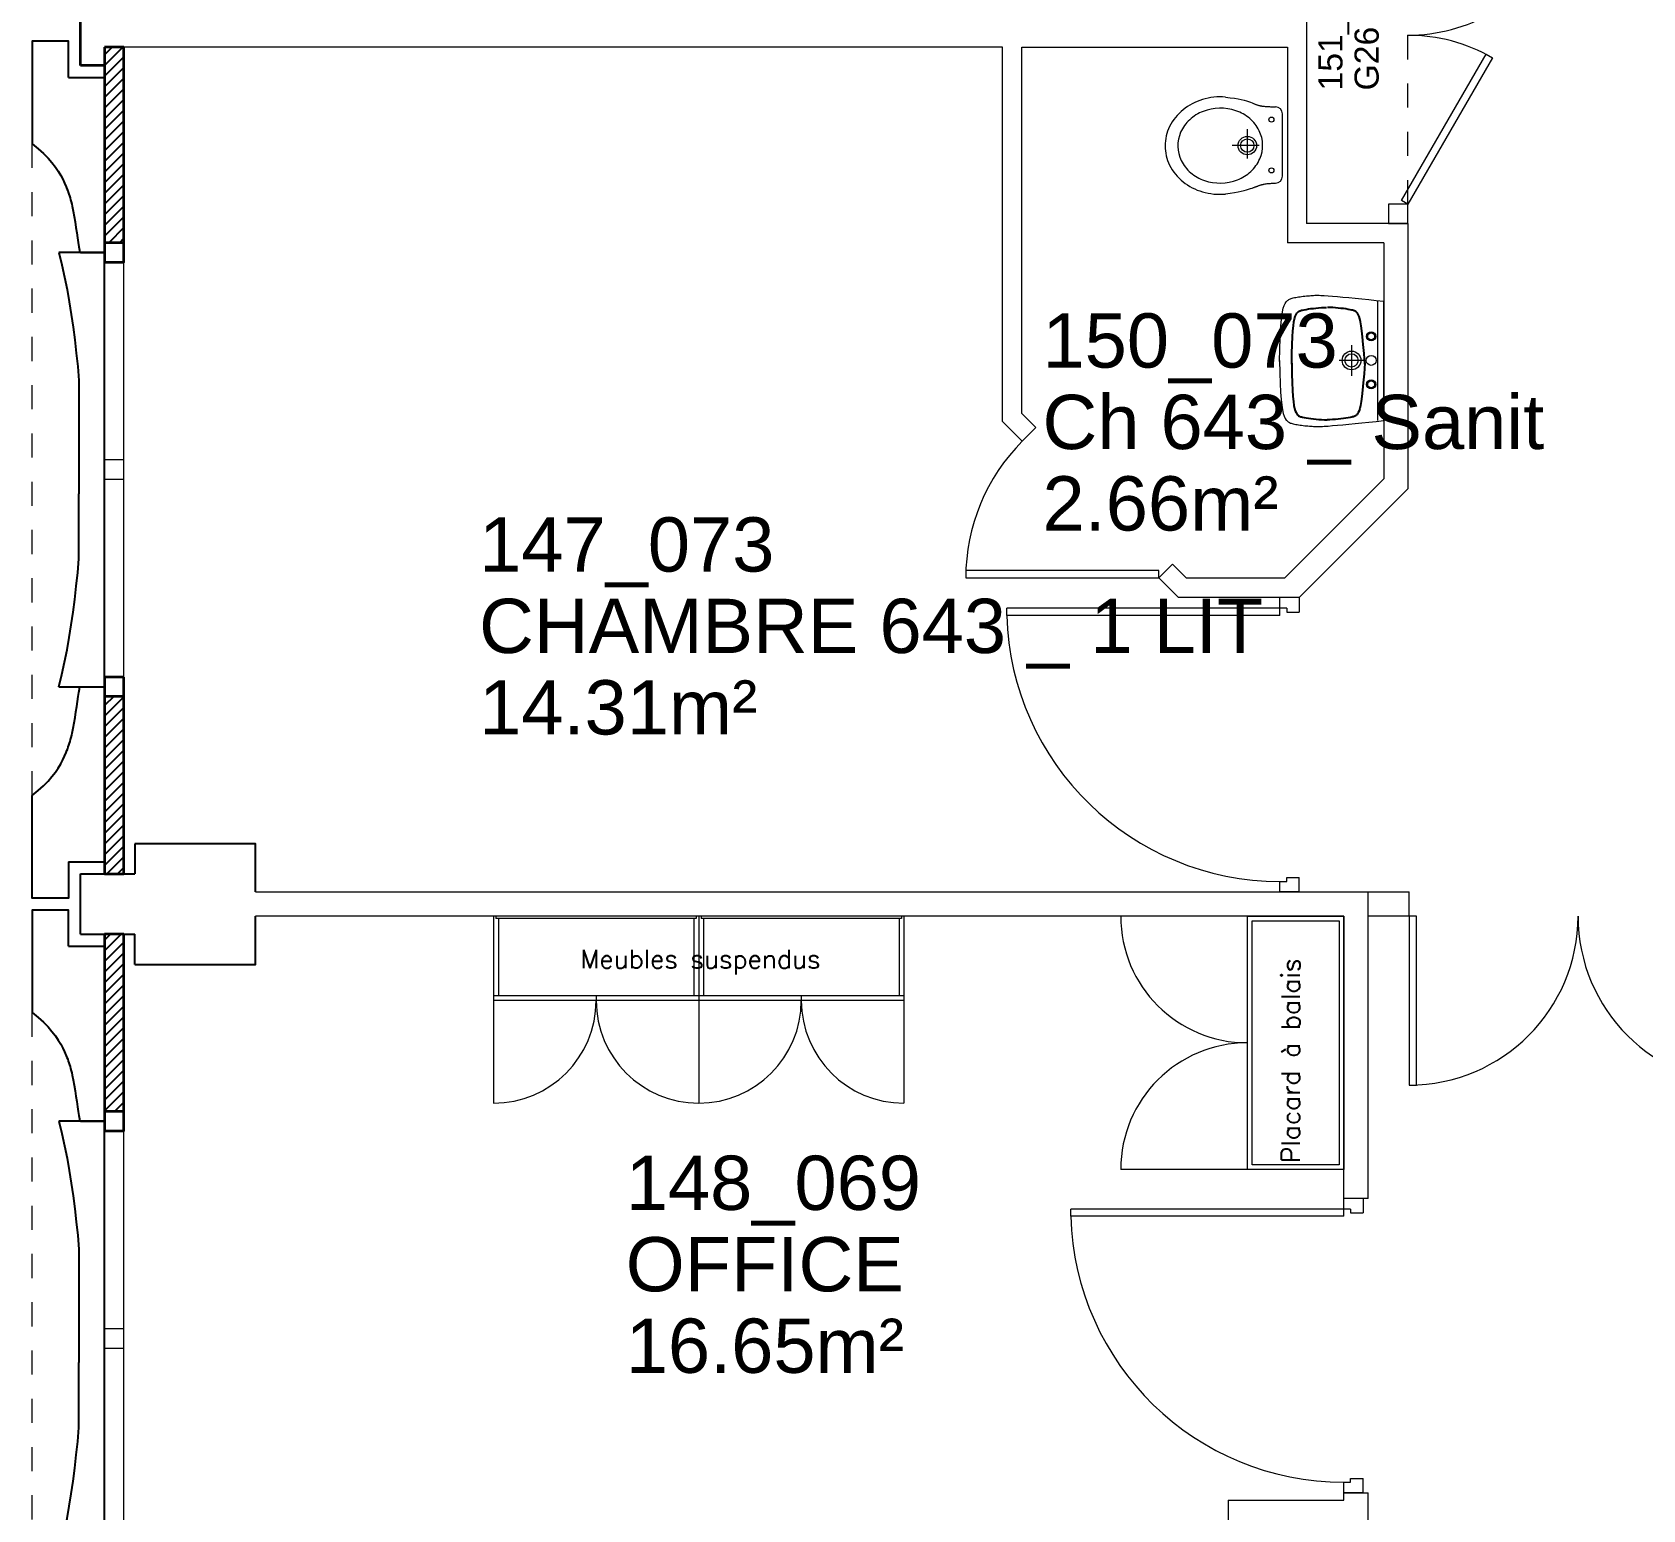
# Model space of a CAD drawing. Header units: metres. Extents: x -8 to 211, y -5 to 116.
# Drawn here: x 145.07 to 151.75, y 68.44 to 74.56 of the extents above; entities that cross this region are included whole.
import ezdxf

# ---------------------------------------------------------------- set-up
doc = ezdxf.new("R2010")
doc.units = ezdxf.units.M
doc.header["$LTSCALE"] = 0.6
doc.header["$MEASUREMENT"] = 0
doc.linetypes.add('CACHÉ', pattern=[0.25, 0.125, -0.125])
doc.linetypes.add('CONTINU', pattern=[0])
doc.layers.get('0').update_dxf_attribs({"linetype": 'CONTINUOUS'})
for name, color, linetype in [('002 poteaux', 7, 'CONTINUOUS'), ('003 murs porteurs', 7, 'CONTINUOUS'), ('004 cloisons', 7, 'CONTINUOUS'), ('004 isolation', 7, 'CONTINUOUS'), ('006 sanitaire', 5, 'CONTINUOUS'), ('007 Fenêtre', 7, 'CONTINUOUS'), ('A_Etiqu_Gaine', 8, 'CONTINUOUS'), ('A_Etiqu_Gaine_ancien', 8, 'CONTINUOUS'), ('A_Etiqu_Gaine_code', 8, 'CONTINUOUS'), ('A_Etiqu_Local', 8, 'CONTINUOUS')]:
    doc.layers.add(name, color=color, linetype=linetype)
for name, color, linetype, lineweight in [('A_CHASS', 4, 'CONTINU', 20), ('A_EQPM', 150, 'CONTINUOUS', 0), ('A_MURS_CLOI', 7, 'CONTINU', 20), ('A_MURS_STRU', 7, 'CONTINU', 35), ('A_PORT', 8, 'CONTINUOUS', 0), ('A_SANI', 5, 'CONTINU', 0)]:
    doc.layers.add(name, color=color, linetype=linetype, lineweight=lineweight)
doc.styles.add('Attribut', font='arial.ttf')
doc.styles.add('ROMANS', font='ROMANS')

# ---------------------------------------------------------------- blocks, each defined once
blk = doc.blocks.new('BROCA4-G110')
at = {"layer": '004 cloisons', "color": 5, "linetype": 'Continuous'}
for p, q in [((0.324992, 26.40037), (0.424998, 26.40037)), ((0.424998, 26.40037), (0.424998, 25.675264)), ((0.274989, 25.675264), (0.424998, 25.675264))]:
    blk.add_line(p, q, dxfattribs=at)
for points in [[(0.124987, 25.950373), (0.149856, 25.970713), (0.171611, 25.990482), (0.190522, 26.009686), (0.206861, 26.02833), (0.220896, 26.046419), (0.232898, 26.063957), (0.243138, 26.080951), (0.251886, 26.097405), (0.259413, 26.113324), (0.265988, 26.128714), (0.265988, 26.128714), (0.269, 26.136223), (0.271856, 26.143669), (0.274569, 26.151119), (0.277154, 26.158641), (0.279624, 26.166304), (0.281993, 26.174174), (0.284276, 26.18232), (0.286486, 26.19081), (0.288636, 26.199711), (0.290742, 26.209091), (0.290742, 26.209091), (0.294852, 26.229358), (0.298812, 26.251147), (0.302599, 26.273793), (0.306188, 26.296632), (0.309554, 26.318998), (0.312673, 26.340226), (0.315519, 26.35965), (0.318069, 26.376607), (0.320298, 26.390429), (0.32218, 26.400454)], [(0.274989, 25.675264), (0.274989, 25.52537), (0.124987, 25.52537), (0.124987, 25.950373)]]:
    blk.add_lwpolyline(points, dxfattribs=at)
blk = doc.blocks.new('BROCA4-G109')
at = {"layer": '004 cloisons'}
blk.add_blockref('BROCA4-G110', (0, 0), dxfattribs=at)
blk = doc.blocks.new('BROCA4-G113')
at = {"layer": '004 cloisons', "color": 5, "linetype": 'Continuous'}
for p, q in [((0.274989, 25.325472), (0.424998, 25.325472)), ((0.424998, 24.600367), (0.424998, 25.325472)), ((0.324992, 24.600367), (0.424998, 24.600367))]:
    blk.add_line(p, q, dxfattribs=at)
for points in [[(0.274989, 25.325472), (0.274989, 25.475367), (0.124987, 25.475367), (0.124987, 25.050364)], [(0.124987, 25.050364), (0.149856, 25.030024), (0.171611, 25.010254), (0.190522, 24.99105), (0.206861, 24.972406), (0.220896, 24.954318), (0.232898, 24.936779), (0.243138, 24.919785), (0.251886, 24.903331), (0.259413, 24.887412), (0.265988, 24.872022), (0.265988, 24.872022), (0.269, 24.864513), (0.271856, 24.857068), (0.274569, 24.849617), (0.277154, 24.842095), (0.279624, 24.834432), (0.281993, 24.826562), (0.284276, 24.818416), (0.286486, 24.809926), (0.288636, 24.801026), (0.290742, 24.791646), (0.290742, 24.791646), (0.294852, 24.771379), (0.298812, 24.749589), (0.302599, 24.726943), (0.306188, 24.704105), (0.309554, 24.681739), (0.312673, 24.660512), (0.315519, 24.641089), (0.318069, 24.624134), (0.320298, 24.610312), (0.32218, 24.60029)]]:
    blk.add_lwpolyline(points, dxfattribs=at)
blk = doc.blocks.new('BROCA4-G112')
at = {"layer": '004 cloisons'}
blk.add_blockref('BROCA4-G113', (0, 0), dxfattribs=at)
blk = doc.blocks.new('BROCA4-G129')
at = {"layer": '004 cloisons', "color": 1, "linetype": 'Continuous'}
for p in [(0.3184, 24.069773), (0.3184, 23.330965)]:
    blk.add_line(p, (0.3184, 23.600367), dxfattribs=at)
blk.add_lwpolyline([(0.234995, 22.800371), (0.247458, 22.851528), (0.25882, 22.902546), (0.269153, 22.953635), (0.278523, 23.005006), (0.287, 23.05687), (0.294653, 23.109439), (0.301551, 23.162921), (0.307762, 23.217529), (0.313356, 23.273474), (0.3184, 23.330965)], dxfattribs=at)
blk = doc.blocks.new('BROCA4-G128')
at = {"layer": '004 cloisons', "color": 1, "linetype": 'Continuous'}
for points in [[(0.234995, 24.600367), (0.247458, 24.54921), (0.25882, 24.498192), (0.269153, 24.447103), (0.278523, 24.395732), (0.287, 24.343867), (0.294653, 24.291299), (0.301551, 24.237817), (0.307762, 24.183208), (0.313356, 24.127264), (0.3184, 24.069773)], [(0.234995, 22.800371), (0.424998, 22.800371), (0.424998, 24.600367), (0.234995, 24.600367)]]:
    blk.add_lwpolyline(points, dxfattribs=at)
at = {"layer": '004 cloisons'}
blk.add_blockref('BROCA4-G129', (0, 0), dxfattribs=at)
blk = doc.blocks.new('BROCA4-G137')
at = {"layer": '004 cloisons', "color": 1, "linetype": 'Continuous'}
for p in [(0.3184, 27.669771), (0.3184, 26.930964)]:
    blk.add_line(p, (0.3184, 27.200365), dxfattribs=at)
blk.add_lwpolyline([(0.234995, 26.40037), (0.247458, 26.451527), (0.25882, 26.502544), (0.269153, 26.553633), (0.278523, 26.605005), (0.287, 26.656869), (0.294653, 26.709437), (0.301551, 26.76292), (0.307762, 26.817528), (0.313356, 26.873472), (0.3184, 26.930964)], dxfattribs=at)
blk = doc.blocks.new('BROCA4-G136')
at = {"layer": '004 cloisons', "color": 1, "linetype": 'Continuous'}
for points in [[(0.234995, 28.200365), (0.247458, 28.149208), (0.25882, 28.09819), (0.269153, 28.047101), (0.278523, 27.99573), (0.287, 27.943866), (0.294653, 27.891298), (0.301551, 27.837815), (0.307762, 27.783207), (0.313356, 27.727263), (0.3184, 27.669771)], [(0.234995, 26.40037), (0.424998, 26.40037), (0.424998, 28.200365), (0.234995, 28.200365)]]:
    blk.add_lwpolyline(points, dxfattribs=at)
at = {"layer": '004 cloisons'}
blk.add_blockref('BROCA4-G137', (0, 0), dxfattribs=at)
blk = doc.blocks.new('BROCA4-G139')
at = {"layer": '004 cloisons', "color": 5, "linetype": 'Continuous'}
for p, q in [((0.274989, 28.925474), (0.424998, 28.925474)), ((0.424998, 28.200369), (0.424998, 28.925474)), ((0.324992, 28.200369), (0.424998, 28.200369))]:
    blk.add_line(p, q, dxfattribs=at)
for points in [[(0.274989, 28.925474), (0.274989, 29.075369), (0.124987, 29.075369), (0.124987, 28.650366)], [(0.124987, 28.650366), (0.149856, 28.630026), (0.171611, 28.610256), (0.190522, 28.591052), (0.206861, 28.572409), (0.220896, 28.55432), (0.232898, 28.536781), (0.243138, 28.519787), (0.251886, 28.503333), (0.259413, 28.487414), (0.265988, 28.472024), (0.265988, 28.472024), (0.269, 28.464515), (0.271856, 28.45707), (0.274569, 28.44962), (0.277154, 28.442097), (0.279624, 28.434435), (0.281993, 28.426564), (0.284276, 28.418418), (0.286486, 28.409929), (0.288636, 28.401028), (0.290742, 28.391648), (0.290742, 28.391648), (0.294852, 28.371381), (0.298812, 28.349592), (0.302599, 28.326945), (0.306188, 28.304107), (0.309554, 28.281741), (0.312673, 28.260514), (0.315519, 28.241091), (0.318069, 28.224136), (0.320298, 28.210315), (0.32218, 28.200293)]]:
    blk.add_lwpolyline(points, dxfattribs=at)
blk = doc.blocks.new('BROCA4-G138')
at = {"layer": '004 cloisons'}
blk.add_blockref('BROCA4-G139', (0, 0), dxfattribs=at)
blk = doc.blocks.new('A_Etiqu_Local')
at = {"style": 'Attribut', "flags": 1}
for tag, p in [('CODE_HOPITAL', (-0.4463, 1.9737)), ('CODE_SITE', (-0.4463, 1.7487)), ('CODE_BATIMENT', (-0.4463, 1.5237)), ('CODE_SECTEUR', (-0.4463, 1.2987)), ('CODE_ETAGE', (-0.4463, 1.0737)), ('NOM_NORMALISE', (-0.4463, -0.843)), ('SECTEUR_ACTIVITE', (-0.4463, -1.068)), ('SOUS_SECTEUR_ACTIVITE', (-0.4463, -1.293)), ('VOLUME', (-0.4463, -1.518)), ('SERVICE', (-0.4463, -1.743)), ('CODE_UG', (-0.4463, -1.968)), ('CODE_UA', (-0.4463, -2.193)), ('CODE_POLE', (-0.4463, -2.418)), ('OCCUPANT_EXTERNE', (-0.4463, -2.643)), ('DISPONIBILITE', (-0.4463, -2.868)), ('ACCES_HANDICAPES', (-0.4463, -3.093)), ('NATURE_SOL', (-0.4463, -3.318)), ('RISQUE_LABORATOIRE', (-0.4463, -3.543)), ('AMIANTE', (-0.4463, -3.768))]:
    blk.add_attdef(tag, p, '', height=0.15, dxfattribs=at)
at = {"layer": 'A_Etiqu_Local', "style": 'Attribut'}
for tag, p in [('CODE_PIECE', (-0.4483, 0.5327)), ('NOM_USAGE', (-0.4483, 0.1952)), ('SURFACE', (-0.4483, -0.1423))]:
    blk.add_attdef(tag, p, '', height=0.225, dxfattribs=at)
blk = doc.blocks.new('A_Etiqu_Gaine')
at = {"style": 'Attribut', "flags": 1}
for tag, p in [('CODE_HOPITAL', (-0.4323, 0.8651)), ('CODE_SITE', (-0.4323, 0.7151)), ('CODE_BATIMENT', (-0.4323, 0.5651)), ('CODE_SECTEUR', (-0.4323, 0.4151)), ('CODE_ETAGE', (-0.4323, 0.2651)), ('NOM_NORMALISE', (-0.4323, -0.3349)), ('SECTEUR_ACTIVITE', (-0.4323, -0.4849)), ('SOUS_SECTEUR_ACTIVITE', (-0.4323, -0.6349)), ('SURFACE', (-0.4323, -0.7849)), ('CODE_UG', (-0.4323, -0.9349)), ('CODE_POLE', (-0.4323, -1.0849)), ('AMIANTE', (-0.4323, -1.2349))]:
    blk.add_attdef(tag, p, '', height=0.1, dxfattribs=at)
at = {"layer": 'A_Etiqu_Gaine', "style": 'Attribut'}
blk.add_attdef('NOM_USAGE', (-0.4323, -0.1849), '', height=0.1, dxfattribs=at)
at = {"layer": 'A_Etiqu_Gaine_ancien', "style": 'Attribut'}
blk.add_attdef('CODE_PIECE_ANCIEN', (-0.4323, 0.1151), '', height=0.1, dxfattribs=at)
at = {"layer": 'A_Etiqu_Gaine_code', "style": 'Attribut'}
blk.add_attdef('CODE_PIECE', (-0.4323, -0.0349), '', height=0.1, dxfattribs=at)
blk = doc.blocks.new('BROCA4-G329')
at = {"layer": '006 sanitaire', "linetype": 'Continuous'}
for points in [[(27.871058, 12.724569), (27.868091, 12.768528), (27.865162, 12.80576), (27.862252, 12.836877), (27.859341, 12.862489), (27.85641, 12.883208), (27.85344, 12.899643), (27.850412, 12.912407), (27.847308, 12.92211), (27.844107, 12.929363), (27.84079, 12.934776), (27.84079, 12.934776), (27.839079, 12.936977), (27.837307, 12.9389), (27.835448, 12.940577), (27.833475, 12.942039), (27.831361, 12.943315), (27.829079, 12.944436), (27.826603, 12.945433), (27.823905, 12.946336), (27.820959, 12.947175), (27.817738, 12.947981), (27.817738, 12.947981), (27.810426, 12.949572), (27.802072, 12.951126), (27.792839, 12.952621), (27.782893, 12.954029), (27.772398, 12.955327), (27.761519, 12.956489), (27.750421, 12.957491), (27.739267, 12.958306), (27.728224, 12.958911), (27.717455, 12.95928)], [(27.871058, 12.727926), (27.868091, 12.683964), (27.865162, 12.646729), (27.862252, 12.615611), (27.859341, 12.589998), (27.85641, 12.56928), (27.85344, 12.552844), (27.850412, 12.540081), (27.847308, 12.530379), (27.844107, 12.523127), (27.84079, 12.517713), (27.84079, 12.517713), (27.839079, 12.515513), (27.837307, 12.513589), (27.835448, 12.511912), (27.833475, 12.51045), (27.831361, 12.509173), (27.829079, 12.508051), (27.826603, 12.507053), (27.823905, 12.50615), (27.820959, 12.50531), (27.817738, 12.504503), (27.817738, 12.504503), (27.810424, 12.502912), (27.802055, 12.501356), (27.79278, 12.49986), (27.782754, 12.498449), (27.772126, 12.497148), (27.761048, 12.495981), (27.749672, 12.494974), (27.73815, 12.494151), (27.726633, 12.493536), (27.715273, 12.493155)]]:
    blk.add_lwpolyline(points, dxfattribs=at)
blk = doc.blocks.new('BROCA4-G330')
at = {"layer": '006 sanitaire', "linetype": 'Continuous'}
for points in [[(27.569025, 12.724569), (27.569417, 12.768528), (27.570285, 12.80576), (27.571591, 12.836877), (27.573297, 12.862489), (27.575364, 12.883208), (27.577755, 12.899643), (27.580432, 12.912407), (27.583357, 12.92211), (27.586492, 12.929363), (27.589798, 12.934776), (27.589798, 12.934776), (27.59151, 12.936977), (27.593281, 12.9389), (27.59514, 12.940577), (27.597113, 12.942039), (27.599227, 12.943315), (27.601508, 12.944436), (27.603985, 12.945433), (27.606682, 12.946336), (27.609628, 12.947175), (27.612849, 12.947981), (27.612849, 12.947981), (27.62016, 12.949572), (27.628515, 12.951126), (27.637748, 12.952621), (27.647695, 12.954029), (27.658191, 12.955327), (27.669071, 12.956489), (27.68017, 12.957491), (27.691324, 12.958306), (27.702368, 12.958911), (27.713137, 12.95928)], [(27.569025, 12.727926), (27.569417, 12.683964), (27.570285, 12.646729), (27.571591, 12.615611), (27.573297, 12.589998), (27.575364, 12.56928), (27.577755, 12.552844), (27.580432, 12.540081), (27.583357, 12.530379), (27.586492, 12.523127), (27.589798, 12.517713), (27.589798, 12.517713), (27.59151, 12.515513), (27.593281, 12.513589), (27.59514, 12.511912), (27.597113, 12.51045), (27.599227, 12.509173), (27.601508, 12.508051), (27.603985, 12.507053), (27.606682, 12.50615), (27.609628, 12.50531), (27.612849, 12.504503), (27.612849, 12.504503), (27.620163, 12.502912), (27.628533, 12.501356), (27.637807, 12.49986), (27.647835, 12.498449), (27.658464, 12.497148), (27.669542, 12.495981), (27.680918, 12.494974), (27.692441, 12.494151), (27.703958, 12.493536), (27.715319, 12.493155)]]:
    blk.add_lwpolyline(points, dxfattribs=at)

msp = doc.modelspace()

# ---------------------------------------------------------------- linework, layer by layer
at = {"layer": '002 poteaux', "color": 8, "linetype": 'Continuous'}
for p, q in [((145.4999, 71.1962), (145.4999, 71.0713)), ((145.2749, 70.8216), (145.2749, 71.0713)), ((145.2749, 71.0713), (145.4999, 71.0713)), ((145.2749, 70.8216), (145.4999, 70.8216)), ((145.4999, 70.6962), (145.4999, 70.8216))]:
    msp.add_line(p, q, dxfattribs=at)
for points in [[(145.9999, 70.9965), (145.9999, 71.1962), (145.4999, 71.1962)], [(145.4999, 70.6962), (145.9999, 70.6962), (145.9999, 70.8961)]]:
    msp.add_lwpolyline(points, dxfattribs=at)
at = {"layer": '004 isolation', "color": 8, "linetype": 'Continuous'}
for p, q in [((145.4066, 74.4965), (145.3749, 74.4648)), ((145.3749, 74.4206), (145.4508, 74.4965)), ((145.3749, 73.6865), (145.3749, 74.4965)), ((145.3749, 74.4965), (145.4549, 74.4965)), ((145.4549, 74.4965), (145.4549, 73.6865)), ((145.4549, 74.4564), (145.3749, 74.3764)), ((145.3749, 74.3322), (145.4549, 74.4122)), ((145.4549, 74.368), (145.3749, 74.288)), ((145.3749, 74.2439), (145.4549, 74.3239)), ((145.4549, 74.2797), (145.3749, 74.1997)), ((145.3749, 74.1555), (145.4549, 74.2355)), ((145.4549, 74.1912), (145.3749, 74.1112)), ((145.3749, 74.0671), (145.4549, 74.1471)), ((145.4549, 74.1029), (145.3749, 74.0229)), ((145.3749, 73.9787), (145.4549, 74.0587)), ((145.4549, 74.0145), (145.3749, 73.9345)), ((145.3749, 73.8903), (145.4549, 73.9703)), ((145.4549, 73.9261), (145.3749, 73.8461)), ((145.3749, 73.8019), (145.4549, 73.8819)), ((145.4549, 73.8377), (145.3749, 73.7577)), ((145.3749, 73.7135), (145.4549, 73.7935)), ((145.4549, 73.7493), (145.3921, 73.6865)), ((145.4549, 73.6865), (145.3749, 73.6865)), ((145.4363, 73.6865), (145.4549, 73.7051)), ((145.4125, 71.8065), (145.3749, 71.7689)), ((145.3749, 71.8065), (145.4549, 71.8065)), ((145.3749, 71.0713), (145.3749, 71.8065)), ((145.4549, 71.8065), (145.4549, 71.0713)), ((145.3749, 71.7247), (145.4549, 71.8047)), ((145.4549, 71.7605), (145.3749, 71.6805)), ((145.3749, 71.6363), (145.4549, 71.7163)), ((145.4549, 71.6721), (145.3749, 71.5921)), ((145.3749, 71.5479), (145.4549, 71.6279)), ((145.4549, 71.5837), (145.3749, 71.5037)), ((145.3749, 71.4595), (145.4549, 71.5395)), ((145.4549, 71.4953), (145.3749, 71.4153)), ((145.3749, 71.3711), (145.4549, 71.4511)), ((145.4549, 71.407), (145.3749, 71.327)), ((145.3749, 71.2828), (145.4549, 71.3628)), ((145.4549, 71.3186), (145.3749, 71.2386)), ((145.3749, 71.1944), (145.4549, 71.2744)), ((145.4549, 71.2302), (145.3749, 71.1502)), ((145.3749, 71.106), (145.4549, 71.186)), ((145.4549, 71.1418), (145.3844, 71.0713)), ((145.4549, 71.0713), (145.3749, 71.0713)), ((145.4286, 71.0713), (145.4549, 71.0976)), ((145.3999, 70.8216), (145.3749, 70.7966)), ((145.3749, 70.7524), (145.4441, 70.8216)), ((145.3749, 70.0865), (145.3749, 70.8216)), ((145.3749, 70.8216), (145.4549, 70.8216)), ((145.4549, 70.8216), (145.4549, 70.0865)), ((145.4549, 70.7883), (145.3749, 70.7083)), ((145.3749, 70.6641), (145.4549, 70.7441)), ((145.4549, 70.6999), (145.3749, 70.6199)), ((145.3749, 70.5757), (145.4549, 70.6557)), ((145.4549, 70.6115), (145.3749, 70.5315)), ((145.3749, 70.4873), (145.4549, 70.5673)), ((145.4549, 70.5231), (145.3749, 70.4431)), ((145.3749, 70.3989), (145.4549, 70.4789)), ((145.4549, 70.4347), (145.3749, 70.3547)), ((145.3749, 70.3105), (145.4549, 70.3905)), ((145.4549, 70.3463), (145.3749, 70.2663)), ((145.3749, 70.2221), (145.4549, 70.3021)), ((145.4549, 70.2579), (145.3749, 70.1779)), ((145.3749, 70.1337), (145.4549, 70.2137)), ((145.4549, 70.1695), (145.3749, 70.0895)), ((145.4549, 70.0865), (145.3749, 70.0865)), ((145.416, 70.0865), (145.4549, 70.1253))]:
    msp.add_line(p, q, dxfattribs=at)
at = {"layer": 'A_CHASS', "color": 8, "linetype": 'CACHÉ'}
for p, q in [((145.0748, 71.3965), (145.0748, 74.0965)), ((145.0748, 67.7965), (145.0748, 70.4965))]:
    msp.add_line(p, q, dxfattribs=at)
at = {"layer": 'A_CHASS', "color": 8, "linetype": 'Continuous'}
for p, q in [((145.3749, 73.6065), (145.3749, 71.8865)), ((145.4549, 71.8865), (145.4549, 73.6065)), ((145.3749, 70.0065), (145.3749, 68.2865)), ((145.4549, 68.2865), (145.4549, 70.0065))]:
    msp.add_line(p, q, dxfattribs=at)
for points in [[(145.4549, 72.7865), (145.3749, 72.7865)], [(145.3749, 72.7065), (145.4549, 72.7065)], [(145.4549, 69.1865), (145.3749, 69.1865)], [(145.3749, 69.1065), (145.4549, 69.1065)]]:
    msp.add_lwpolyline(points, dxfattribs=at)
at = {"layer": 'A_EQPM', "color": 8, "ltscale": 0.13}
for p, q in [((146.9865, 70.8965), (146.9865, 70.1215)), ((148.6865, 70.8965), (146.9865, 70.8965)), ((146.9965, 70.8965), (146.9965, 70.8865)), ((147.8265, 70.8865), (146.9965, 70.8865)), ((147.0065, 70.8865), (147.0065, 70.5665)), ((147.8165, 70.8865), (147.8165, 70.5665)), ((147.8265, 70.8965), (147.8265, 70.8865)), ((147.8365, 70.8965), (147.8365, 70.1215)), ((147.8465, 70.8965), (147.8465, 70.8865)), ((148.6765, 70.8865), (147.8465, 70.8865)), ((147.8565, 70.8865), (147.8565, 70.5665)), ((148.6665, 70.8865), (148.6665, 70.5665)), ((148.6765, 70.8965), (148.6765, 70.8865)), ((148.6865, 70.8965), (148.6865, 70.1215)), ((148.6865, 70.5665), (146.9865, 70.5665)), ((148.6865, 70.5465), (146.9865, 70.5465)), ((147.4115, 70.5665), (147.4115, 70.5465)), ((148.2615, 70.5665), (148.2615, 70.5465))]:
    msp.add_line(p, q, dxfattribs=at)
at = {"layer": 'A_EQPM', "color": 8, "linetype": 'Continuous'}
msp.add_line((150.5099, 69.8465), (149.5849, 69.8465), dxfattribs=at)
msp.add_lwpolyline([(150.1099, 69.8465), (150.1099, 70.8965), (150.5099, 70.8965), (150.5099, 69.8465)], dxfattribs=at)
msp.add_lwpolyline([(150.1299, 69.8665), (150.1299, 70.8765), (150.4899, 70.8765), (150.4899, 69.8665)], close=True, dxfattribs=at)
for centre, start, end in [((150.1099, 70.8965), 180, 270), ((150.1099, 69.8465), 90, 180)]:
    msp.add_arc(centre, 0.525, start, end, dxfattribs=at)
at = {"layer": 'A_EQPM', "color": 8, "ltscale": 0.13}
for centre, start, end in [((146.9865, 70.5465), 270, 0), ((147.8365, 70.5465), 180, 359.98938), ((148.6865, 70.5465), 180, 270)]:
    msp.add_arc(centre, 0.425, start, end, dxfattribs=at)
at = {"layer": 'A_MURS_CLOI', "color": 8, "linetype": 'Continuous'}
for p, q in [((150.3554, 75.3264), (150.3554, 73.7664)), ((149.0949, 74.4965), (145.3749, 74.4965)), ((149.0949, 72.9463), (149.0949, 74.4965)), ((149.1749, 72.9794), (149.1749, 74.4965)), ((149.1749, 74.4964), (150.2754, 74.4964)), ((150.2754, 74.4964), (150.2754, 73.6864)), ((150.7749, 73.7664), (150.3554, 73.7664)), ((150.7749, 73.7664), (150.7749, 72.6663)), ((150.6749, 73.6864), (150.2754, 73.6864)), ((150.6749, 73.6864), (150.6749, 72.7077)), ((149.1771, 72.8641), (149.0949, 72.9463)), ((149.2336, 72.9207), (149.1749, 72.9794)), ((149.1771, 72.8641), (149.2336, 72.9207)), ((150.2635, 72.2962), (150.6749, 72.7077)), ((150.3249, 72.2163), (150.7749, 72.6663)), ((149.7428, 72.2984), (149.7993, 72.355)), ((149.8581, 72.2963), (149.7993, 72.355)), ((149.8249, 72.2163), (149.7428, 72.2984)), ((150.2635, 72.2963), (149.8581, 72.2963)), ((150.3249, 72.2163), (149.8249, 72.2163)), ((145.9999, 70.9965), (150.7799, 70.9965)), ((150.6099, 69.7266), (150.6099, 70.9965)), ((150.5099, 70.8965), (145.9999, 70.8965)), ((150.5099, 69.7266), (150.5099, 70.8965)), ((150.7799, 70.8965), (150.6099, 70.8965)), ((150.6099, 69.7266), (150.5099, 69.7266)), ((150.0299, 68.4765), (150.0299, 67.3965)), ((150.0299, 68.4765), (150.5099, 68.4765)), ((150.5099, 68.4765), (150.5099, 68.5069)), ((150.5099, 68.5069), (150.6099, 68.5069)), ((150.6099, 67.2108), (150.6099, 68.5069))]:
    msp.add_line(p, q, dxfattribs=at)
msp.add_lwpolyline([(150.7799, 70.8965), (150.7799, 70.9965)], dxfattribs=at)
at = {"layer": 'A_MURS_STRU', "color": 8, "linetype": 'Continuous'}
for p, q in [((145.2749, 74.4217), (145.2749, 74.6713)), ((145.3749, 74.4967), (145.3749, 73.6065)), ((145.3749, 74.4217), (145.2749, 74.4217)), ((145.3749, 71.8865), (145.3749, 71.0713)), ((145.3749, 70.8216), (145.3749, 70.0065))]:
    msp.add_line(p, q, dxfattribs=at)
for points in [[(145.4549, 74.4965), (145.3749, 74.4965)], [(145.3749, 73.6065), (145.4549, 73.6065), (145.4549, 74.4965)], [(145.4549, 73.6865), (145.3749, 73.6865)], [(145.4549, 71.8865), (145.3749, 71.8865)], [(145.3749, 71.0713), (145.4549, 71.0713), (145.4549, 71.8865)], [(145.4549, 71.8065), (145.3749, 71.8065)], [(145.4549, 70.8216), (145.3749, 70.8216)], [(145.3749, 70.0065), (145.4549, 70.0065), (145.4549, 70.8216)], [(145.4549, 70.0865), (145.3749, 70.0865)]]:
    msp.add_lwpolyline(points, dxfattribs=at)
at = {"layer": 'A_PORT', "color": 8, "linetype": 'CACHÉ'}
msp.add_line((150.7749, 73.8464), (150.7749, 75.2464), dxfattribs=at)
at = {"layer": 'A_PORT', "color": 8, "linetype": 'Continuous'}
for p, q in [((150.3249, 72.2163), (150.2449, 72.2163)), ((150.2449, 72.1424), (150.2449, 72.2163)), ((150.3249, 72.2163), (150.3249, 72.1564)), ((150.2727, 72.1724), (149.1133, 72.1724)), ((149.1133, 72.1424), (149.1133, 72.1724)), ((150.2449, 72.1424), (149.1133, 72.1424)), ((150.2727, 72.1724), (150.2727, 72.1564)), ((150.2727, 72.1564), (150.3249, 72.1564)), ((150.2449, 71.0404), (150.2727, 71.0404)), ((150.2449, 70.9965), (150.2449, 71.0404)), ((150.2727, 71.0564), (150.3249, 71.0564)), ((150.2727, 71.0404), (150.2727, 71.0564)), ((150.3249, 70.9965), (150.3249, 71.0564)), ((150.3249, 70.9965), (150.2449, 70.9965)), ((150.5376, 69.6828), (149.3783, 69.6828)), ((149.3783, 69.6528), (149.3783, 69.6828)), ((150.5899, 69.7266), (150.5099, 69.7266)), ((150.5099, 69.6528), (150.5099, 69.7266)), ((150.5376, 69.6828), (150.5376, 69.6668)), ((150.5899, 69.7266), (150.5899, 69.6668)), ((150.5099, 69.6528), (149.3783, 69.6528)), ((150.5376, 69.6668), (150.5899, 69.6668)), ((150.5099, 68.5508), (150.5376, 68.5508)), ((150.5099, 68.5069), (150.5099, 68.5508)), ((150.5376, 68.5668), (150.5899, 68.5668)), ((150.5376, 68.5508), (150.5376, 68.5668)), ((150.5899, 68.5069), (150.5899, 68.5668)), ((150.5899, 68.5069), (150.5099, 68.5069))]:
    msp.add_line(p, q, dxfattribs=at)
for points in [[(150.7489, 73.8614), (151.0989, 74.4676), (151.1249, 74.4527), (150.7749, 73.8464)], [(150.7749, 73.8464), (150.6949, 73.8464), (150.6949, 73.7664), (150.7749, 73.7664)], [(149.7428, 72.3284), (148.9428, 72.3284), (148.9428, 72.2984), (149.7428, 72.2984)], [(150.7799, 70.8965), (150.7799, 70.1965), (150.8099, 70.1965), (150.8099, 70.8965)]]:
    msp.add_lwpolyline(points, close=True, dxfattribs=at)
for centre, radius, start, end in [((150.7749, 75.2464), 0.7, 270, 300), ((150.7749, 73.8464), 0.7, 59.99999, 90), ((149.7428, 72.2984), 0.8, 134.99999, 179.99999), ((150.2449, 72.1724), 1.132, 181.51862, 270), ((150.7799, 70.8965), 0.7, 270, 0), ((152.1799, 70.8965), 0.7, 180.00001, 270), ((150.5099, 69.6828), 1.132, 181.51862, 270)]:
    msp.add_arc(centre, radius, start, end, dxfattribs=at)
at = {"layer": 'A_SANI', "color": 8}
for p, q in [((150.2234, 74.2503), (150.2265, 74.2502)), ((150.2554, 73.963), (150.2554, 74.2202)), ((150.1096, 74.1575), (150.1096, 74.0355)), ((150.1584, 74.0892), (150.0461, 74.0892)), ((150.2234, 73.9329), (150.2265, 73.933))]:
    msp.add_line(p, q, dxfattribs=at)
at = {"layer": 'A_SANI', "color": 8, "linetype": 'Continuous'}
for p, q in [((150.65, 72.9494), (150.65, 73.4447)), ((150.6749, 72.9494), (150.6749, 73.4447)), ((150.5414, 73.2622), (150.5414, 73.1358)), ((150.5924, 73.199), (150.4903, 73.199))]:
    msp.add_line(p, q, dxfattribs=at)
at = {"layer": 'A_SANI', "color": 8}
for points in [[(150.0186, 74.2903, 0.092603), (149.9236, 74.2801, 0.097518), (149.8434, 74.2377, 0.107322), (149.7877, 74.1683, 0.116228), (149.7688, 74.0881, 0.11669), (149.7877, 74.0081, 0.108258), (149.8434, 73.9392, 0.098236), (149.9235, 73.8976, 0.092772), (150.0186, 73.8883, 0.094013)], [(149.9261, 74.2309, 0.093461), (149.8707, 74.1964, 0.102556), (149.8333, 74.1442, 0.222887), (149.8358, 74.0273)], [(149.8358, 74.0274, 0.102556), (149.8753, 73.9768, 0.093461), (149.932, 73.9446, 0.177237), (150.0685, 73.9474, 0.093461), (150.1239, 73.982, 0.102556), (150.1613, 74.0341, 0.222732), (150.1588, 74.151, 0.102556), (150.1193, 74.2015, 0.093461), (150.0626, 74.2338, 0.177129), (149.9261, 74.2309)]]:
    msp.add_lwpolyline(points, format="xyb", dxfattribs=at)
for points in [[(150.0193, 74.2894), (150.0386, 74.2877), (150.0558, 74.2856), (150.071, 74.2831), (150.0843, 74.2805), (150.096, 74.2776), (150.1061, 74.2747), (150.1149, 74.2718), (150.1225, 74.269), (150.1291, 74.2663), (150.1348, 74.2639), (150.1348, 74.2639), (150.1374, 74.2628), (150.1399, 74.2618), (150.1422, 74.2608), (150.1444, 74.2599), (150.1466, 74.2591), (150.1487, 74.2583), (150.1507, 74.2576), (150.1528, 74.257), (150.1548, 74.2564), (150.1569, 74.2558), (150.1569, 74.2558), (150.159, 74.2553), (150.1612, 74.2548), (150.1634, 74.2543), (150.1657, 74.2539), (150.1679, 74.2535), (150.1702, 74.2531), (150.1725, 74.2528), (150.1748, 74.2525), (150.1771, 74.2522), (150.1793, 74.2519), (150.1793, 74.2519), (150.1837, 74.2515), (150.1881, 74.2511), (150.1924, 74.2509), (150.1966, 74.2507), (150.2009, 74.2505), (150.2052, 74.2504), (150.2096, 74.2504), (150.214, 74.2503), (150.2186, 74.2503), (150.2234, 74.2503)], [(150.0193, 73.889), (150.0386, 73.8919), (150.0558, 73.8948), (150.071, 73.8977), (150.0843, 73.9005), (150.096, 73.9032), (150.1061, 73.9059), (150.1149, 73.9084), (150.1225, 73.9108), (150.1291, 73.913), (150.1348, 73.915), (150.1348, 73.915), (150.1374, 73.916), (150.1399, 73.9169), (150.1422, 73.9178), (150.1444, 73.9186), (150.1466, 73.9194), (150.1487, 73.9202), (150.1507, 73.9209), (150.1528, 73.9217), (150.1548, 73.9224), (150.1569, 73.9232), (150.1569, 73.9232), (150.159, 73.9239), (150.1612, 73.9246), (150.1634, 73.9253), (150.1657, 73.926), (150.1679, 73.9267), (150.1702, 73.9274), (150.1725, 73.928), (150.1748, 73.9286), (150.1771, 73.9292), (150.1793, 73.9297), (150.1793, 73.9297), (150.1837, 73.9306), (150.1881, 73.9313), (150.1924, 73.9318), (150.1966, 73.9322), (150.2009, 73.9325), (150.2052, 73.9327), (150.2096, 73.9328), (150.214, 73.9329), (150.2186, 73.9329), (150.2234, 73.9329)]]:
    msp.add_lwpolyline(points, dxfattribs=at)
at = {"layer": 'A_SANI', "color": 8, "linetype": 'Continuous'}
for points in [[(150.2432, 73.1951), (150.244, 73.2465), (150.2452, 73.2901), (150.247, 73.3265), (150.2492, 73.3565), (150.2519, 73.3808), (150.255, 73.4001), (150.2584, 73.4152), (150.2623, 73.4267), (150.2665, 73.4354), (150.271, 73.442), (150.271, 73.442), (150.2734, 73.4447), (150.2759, 73.4472), (150.2786, 73.4493), (150.2814, 73.4512), (150.2845, 73.4529), (150.2878, 73.4544), (150.2915, 73.4557), (150.2956, 73.457), (150.3, 73.4581), (150.3048, 73.4591), (150.3048, 73.4591), (150.3102, 73.4602), (150.3159, 73.4612), (150.3219, 73.4621), (150.3282, 73.4631), (150.3347, 73.4639), (150.3412, 73.4647), (150.3478, 73.4655), (150.3543, 73.4662), (150.3607, 73.4668), (150.3669, 73.4673), (150.3669, 73.4673), (150.3728, 73.4678), (150.3785, 73.4682), (150.3841, 73.4685), (150.3897, 73.4687), (150.3953, 73.4688), (150.4012, 73.4688), (150.4072, 73.4688), (150.4136, 73.4686), (150.4204, 73.4683), (150.4277, 73.4679), (150.4277, 73.4679), (150.444, 73.4669), (150.4626, 73.4654), (150.4833, 73.4636), (150.5059, 73.4615), (150.5304, 73.4591), (150.5565, 73.4565), (150.5842, 73.4538), (150.6132, 73.4508), (150.6435, 73.4478), (150.6749, 73.4447)], [(150.2432, 73.199), (150.244, 73.1476), (150.2452, 73.104), (150.247, 73.0676), (150.2492, 73.0376), (150.2519, 73.0133), (150.255, 72.994), (150.2584, 72.979), (150.2623, 72.9674), (150.2665, 72.9587), (150.271, 72.9521), (150.271, 72.9521), (150.2734, 72.9494), (150.2759, 72.9469), (150.2786, 72.9448), (150.2814, 72.9429), (150.2845, 72.9412), (150.2878, 72.9397), (150.2915, 72.9384), (150.2956, 72.9372), (150.3, 72.936), (150.3048, 72.935), (150.3048, 72.935), (150.3102, 72.9339), (150.3159, 72.9329), (150.3219, 72.932), (150.3282, 72.9311), (150.3347, 72.9302), (150.3412, 72.9294), (150.3478, 72.9286), (150.3543, 72.9279), (150.3607, 72.9273), (150.3669, 72.9268), (150.3669, 72.9268), (150.3728, 72.9263), (150.3785, 72.9259), (150.3841, 72.9256), (150.3897, 72.9254), (150.3953, 72.9253), (150.4012, 72.9253), (150.4072, 72.9253), (150.4136, 72.9255), (150.4204, 72.9258), (150.4277, 72.9262), (150.4277, 72.9262), (150.444, 72.9272), (150.4626, 72.9287), (150.4833, 72.9305), (150.5059, 72.9326), (150.5304, 72.935), (150.5565, 72.9376), (150.5842, 72.9403), (150.6132, 72.9433), (150.6435, 72.9463), (150.6749, 72.9494)]]:
    msp.add_lwpolyline(points, dxfattribs=at)
at = {"layer": 'A_SANI', "color": 8}
for centre, radius in [((150.2093, 74.1966), 0.0105), ((150.1096, 74.0892), 0.0383), ((150.1096, 74.0892), 0.0276), ((150.2093, 73.9866), 0.0105)]:
    msp.add_circle(centre, radius, dxfattribs=at)
at = {"layer": 'A_SANI', "color": 8, "linetype": 'Continuous'}
for centre, radius in [((150.6228, 73.2985), 0.0189), ((150.6228, 73.2985), 0.0144), ((150.5414, 73.199), 0.0387), ((150.5414, 73.199), 0.0274), ((150.6228, 73.199), 0.0204), ((150.6228, 73.0995), 0.0189), ((150.6228, 73.0995), 0.0144)]:
    msp.add_circle(centre, radius, dxfattribs=at)
at = {"layer": 'A_SANI', "color": 8}
for centre, start, end in [((150.2254, 74.2202), 359.99998, 87.81648), ((150.2254, 73.963), 272.18353, 359.99998)]:
    msp.add_arc(centre, 0.03, start, end, dxfattribs=at)

# ---------------------------------------------------------------- block references
at = {"layer": '003 murs porteurs', "color": 8}
for name in ['BROCA4-G138', 'BROCA4-G109', 'BROCA4-G112']:
    msp.add_blockref(name, (144.9499, 45.4461), dxfattribs=at)
at = {"layer": '007 Fenêtre', "color": 8}
for name in ['BROCA4-G136', 'BROCA4-G128']:
    msp.add_blockref(name, (144.9499, 45.4461), dxfattribs=at)
at = {"layer": 'A_Etiqu_Gaine', "color": 8, "rotation": 90}
msp.add_blockref('A_Etiqu_Gaine', (150.469, 74.7499), dxfattribs=at).add_auto_attribs({'CODE_PIECE': '151_075', 'NOM_USAGE': 'G26'})
at = {"layer": 'A_Etiqu_Local', "color": 8}
ref = msp.add_blockref('A_Etiqu_Local', (149.7091, 72.6364), dxfattribs=at)
ref.add_attrib('CODE_PIECE', '150_073', (149.2608, 73.1691), dxfattribs={"height": 0.225, "style": 'Attribut'})
ref.add_attrib('NOM_USAGE', 'Ch 643 _ Sanit', (149.2608, 72.8316), dxfattribs={"height": 0.225, "style": 'Attribut'})
ref.add_attrib('SURFACE', '2.66m²', (149.2608, 72.4941), dxfattribs={"height": 0.225, "style": 'Attribut'})
ref = msp.add_blockref('A_Etiqu_Local', (147.3748, 71.7913), dxfattribs=at)
ref.add_attrib('CODE_PIECE', '147_073', (146.9265, 72.324), dxfattribs={"height": 0.225, "style": 'Attribut'})
ref.add_attrib('NOM_USAGE', 'CHAMBRE 643 _ 1 LIT', (146.9265, 71.9865), dxfattribs={"height": 0.225, "style": 'Attribut'})
ref.add_attrib('SURFACE', '14.31m²', (146.9265, 71.649), dxfattribs={"height": 0.225, "style": 'Attribut'})
ref = msp.add_blockref('A_Etiqu_Local', (147.9824, 69.1463), dxfattribs=at)
ref.add_attrib('CODE_PIECE', '148_069', (147.5341, 69.679), dxfattribs={"height": 0.225, "style": 'Attribut'})
ref.add_attrib('NOM_USAGE', 'OFFICE', (147.5341, 69.3415), dxfattribs={"height": 0.225, "style": 'Attribut'})
ref.add_attrib('SURFACE', '16.65m²', (147.5341, 69.004), dxfattribs={"height": 0.225, "style": 'Attribut'})
at = {"layer": 'A_SANI', "color": 8}
for name in ['BROCA4-G330', 'BROCA4-G329']:
    msp.add_blockref(name, (122.725, 60.4595), dxfattribs=at)

# ---------------------------------------------------------------- texts
at = {"layer": 'A_EQPM', "color": 8, "linetype": 'Continuous', "style": 'ROMANS'}
for s, rotation, p in [('Meubles suspendus', 0, (147.3459, 70.6801)), ('Placard à balais', 90, (150.3278, 69.8732))]:
    msp.add_text(s, height=0.076629, rotation=rotation, dxfattribs=at).set_placement(p)

doc.saveas('drawing.dxf')
